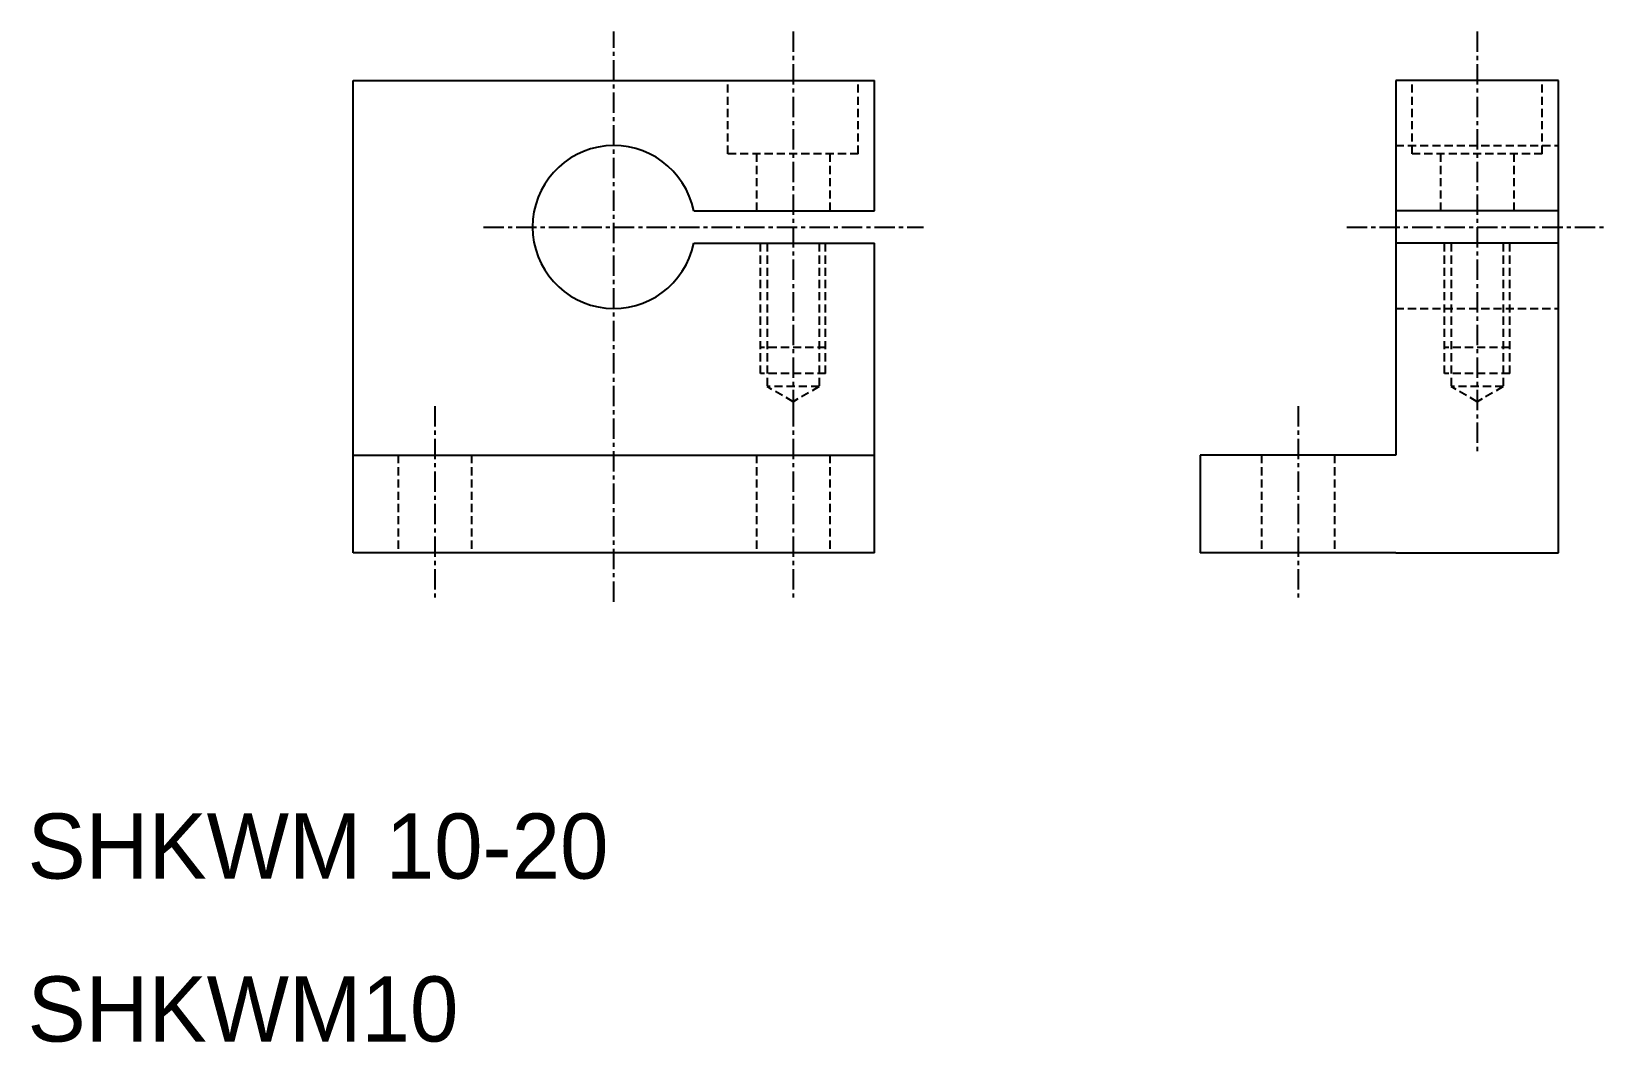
# Model space of a CAD drawing. Extents: x 10.2 to 107, y 9.9 to 72.
import ezdxf

# ---------------------------------------------------------------- set-up
doc = ezdxf.new("R2010")
doc.units = 0
doc.linetypes.add('CENTER', pattern=[2, 1.25, -0.25, 0.25, -0.25])
doc.linetypes.add('DASHED', pattern=[0.75, 0.5, -0.25])
doc.layers.get('0').update_dxf_attribs({"linetype": 'CONTINUOUS'})
doc.layers.add('CENTER', color=1, linetype='CENTER')

msp = doc.modelspace()

# ---------------------------------------------------------------- linework, layer by layer
at = {"color": 7, "linetype": 'CONTINUOUS'}
for p, q in [((30, 40), (30, 69)), ((30, 69), (46, 69)), ((46, 69), (62, 69)), ((62, 61), (62, 69)), ((94, 69), (94, 46)), ((104, 69), (94, 69)), ((104, 40), (104, 69)), ((50.899, 61), (62, 61)), ((104, 61), (94, 61)), ((50.899, 59), (62, 59)), ((62, 40), (62, 59)), ((104, 59), (94, 59)), ((30, 46), (62, 46)), ((94, 46), (82, 46)), ((82, 46), (82, 40)), ((62, 40), (30, 40)), ((94, 40), (82, 40)), ((94, 40), (104, 40))]:
    msp.add_line(p, q, dxfattribs=at)
at = {"color": 3, "linetype": 'DASHED'}
for p, q in [((53, 64.5), (53, 69)), ((61, 64.5), (61, 69)), ((95, 64.5), (95, 69)), ((103, 64.5), (103, 69)), ((94, 65), (104, 65)), ((61, 64.5), (53, 64.5)), ((54.75, 64.5), (54.75, 61)), ((59.25, 64.5), (59.25, 61)), ((103, 64.5), (95, 64.5)), ((96.75, 64.5), (96.75, 61)), ((101.25, 64.5), (101.25, 61)), ((55, 51), (55, 59)), ((55.4, 59), (55.4, 50.2)), ((58.6, 59), (58.6, 50.2)), ((59, 51), (59, 59)), ((97, 51), (97, 59)), ((97.4, 59), (97.4, 50.2)), ((100.6, 59), (100.6, 50.2)), ((101, 51), (101, 59)), ((94, 55), (104, 55)), ((59, 52.6), (55, 52.6)), ((101, 52.6), (97, 52.6)), ((59, 51), (55, 51)), ((101, 51), (97, 51)), ((58.6, 50.2), (55.4, 50.2)), ((57, 49.276), (55.4, 50.2)), ((58.6, 50.2), (57, 49.276)), ((99, 49.276), (97.4, 50.2)), ((100.6, 50.2), (97.4, 50.2)), ((100.6, 50.2), (99, 49.276)), ((32.75, 46), (32.75, 40)), ((37.25, 46), (37.25, 40)), ((54.75, 46), (54.75, 40)), ((59.25, 46), (59.25, 40)), ((85.75, 46), (85.75, 40)), ((90.25, 46), (90.25, 40))]:
    msp.add_line(p, q, dxfattribs=at)
at = {"color": 7, "linetype": 'CONTINUOUS'}
msp.add_arc((46, 60), 5, 11.53696, 348.46304, dxfattribs=at)
at = {"layer": 'CENTER', "color": 1, "linetype": 'CENTER'}
for p, q in [((46, 37), (46, 72)), ((57, 72), (57, 49)), ((57, 72), (57, 51.667)), ((99, 72), (99, 46)), ((38, 60), (65, 60)), ((91, 60), (107, 60)), ((35, 49), (35, 37)), ((57, 49), (57, 37)), ((88, 49), (88, 37))]:
    msp.add_line(p, q, dxfattribs=at)

# ---------------------------------------------------------------- texts
at = {"color": 7, "linetype": 'CONTINUOUS'}
for s, p in [('SHKWM 10-20', (10, 20)), ('SHKWM10', (10, 10))]:
    msp.add_text(s, height=4, dxfattribs=at).set_placement(p)

doc.saveas('drawing.dxf')
